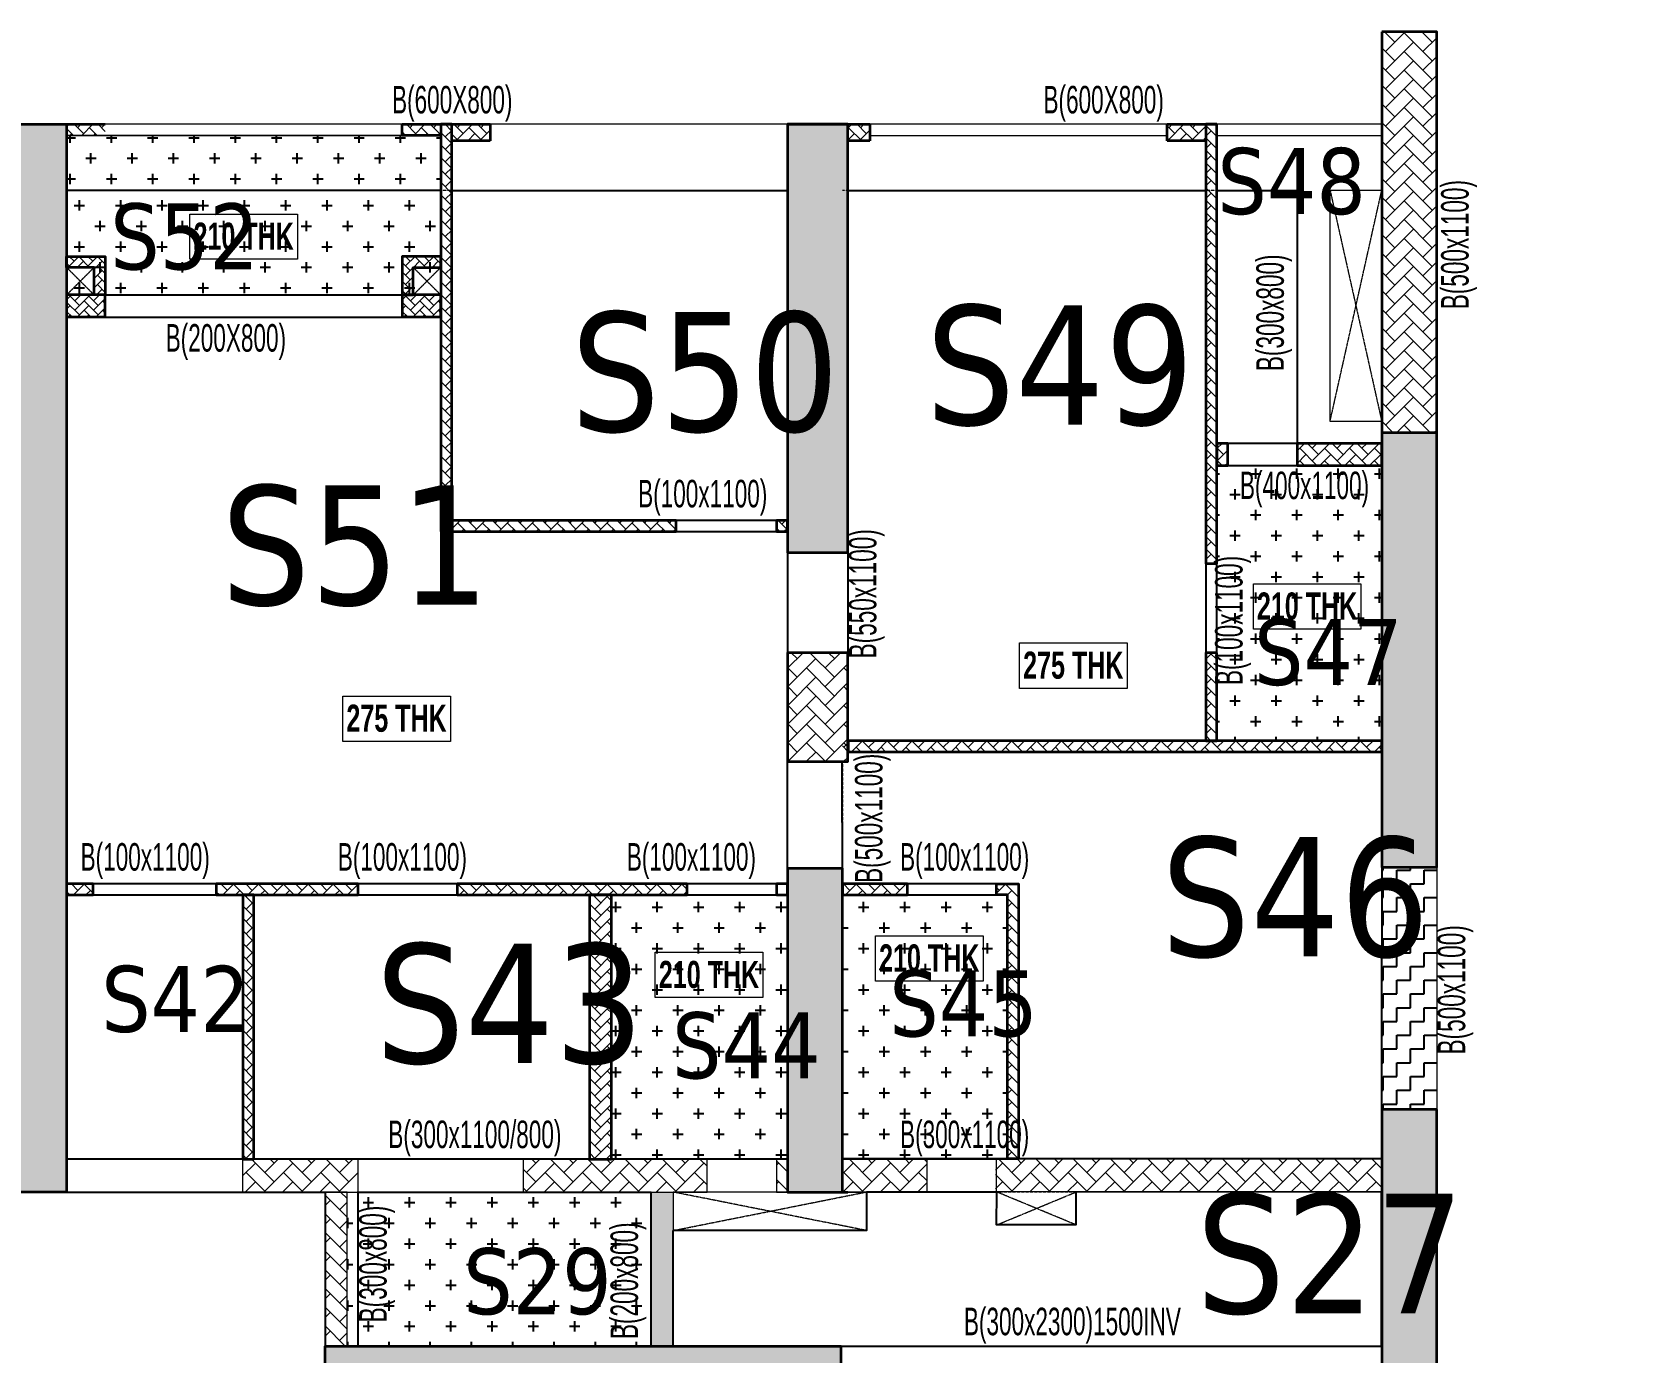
# Model space of a CAD drawing. Header units: millimetres. Extents: x 78 to 67056, y -44 to 25686.
# Drawn here: x 42524 to 57018, y 13692 to 25686 of the extents above; entities that cross this region are included whole.
import ezdxf

# ---------------------------------------------------------------- set-up
doc = ezdxf.new("R2010")
doc.units = ezdxf.units.MM
doc.linetypes.add('HIDDEN', pattern=[0.375, 0.25, -0.125])
for name, color, linetype, lineweight in [('A-FLOR-IDEN', 11, 'Continuous', 9), ('A-HIDD-ABVE', 8, 'HIDDEN', 20), ('S-BEAM', 7, 'Continuous', 18), ('S-BEAM-IDEN', 2, 'Continuous', 9), ('S-COL HATCH', 9, 'Continuous', 0), ('S-COLS', 5, 'Continuous', 35), ('S-WALL', 4, 'Continuous', 18)]:
    doc.layers.add(name, color=color, linetype=linetype, lineweight=lineweight)
doc.layers.add('changes', color=7, linetype='Continuous')
doc.layers.add('SUNK SLAB', color=8, linetype='Continuous')
doc.styles.add('Dim.s & Anno.(Misc.)', font='ARIALN.TTF')
doc.styles.add('Swis721 LtCn BT', font='swisscl.ttf', dxfattribs={"width": 0.9, "height": 233.355162})
doc.styles.add('Swis721 LtCn BT_B', font='', dxfattribs={"width": 0.9, "height": 246.918336})
doc.styles.get('Swis721 LtCn BT_B').set_extended_font_data('Swis721 LtCn BT', bold=True)
pattern_1 = [(45, (-31090211.604, 20641732.886), (0, 84.85281374), [180, -60]), (135, (-31090169.18, 20641775.31), (7e-15, 84.85281374), [180, -60])]
pattern_2 = [(45, (-31083161.56, 20641832.9), (0, 84.85281374), [180, -60]), (135, (-31083119.13, 20641875.324), (7e-15, 84.85281374), [180, -60])]
pattern_3 = [(315, (21103954.563, 31375723.854), (84.85281374, -2e-14), [180, -60]), (45, (21103996.99, 31375681.43), (84.85281374, -2e-14), [180, -60])]
pattern_4 = [(45, (-31102401.53, 20629047.31), (0, 84.85281374), [180, -60]), (135, (-31102359.1, 20629089.737), (7e-15, 84.85281374), [180, -60])]
pattern_5 = [(315, (21103954.563, 31375723.836), (84.85281374, -2e-14), [180, -60]), (45, (21103996.99, 31375681.41), (84.85281374, -2e-14), [180, -60])]
pattern_6 = [(315, (-31090211.604, 20694843.886), (84.85281374, -1e-14), [180, -60]), (45, (-31090169.18, 20694801.46), (84.85281374, -2e-14), [180, -60])]
pattern_7 = [(45, (-31795021.83, 20722934.52), (0, 113.13708499), [240, -80]), (135, (-31794965.26, 20722991.09), (9e-15, 113.13708499), [240, -80])]
pattern_8 = [(45, (-31802317.5, 20729084.55), (0, 169.7056275), [360, -120]), (135, (-31802232.65, 20729169.4), (1e-14, 169.7056275), [360, -120])]
pattern_9 = [(45, (-15037.47, -17858.63), (0, 107.76307), [228.6, -76.2]), (135, (-14983.584, -17804.75), (7e-15, 107.76307), [228.6, -76.2])]
pattern_10 = [(0, (-31352091.21, 21118984.18), (187.5, 187.5), [93.75, -281.25]), (90, (-31352044.34, 21118937.3), (-187.5, 187.5), [93.75, -281.25])]

# ---------------------------------------------------------------- blocks, each defined once
blk = doc.blocks.new('A$Ca6b6972b')
at = {"layer": 'S-COL HATCH'}
h = blk.add_hatch(dxfattribs=at)
h.set_pattern_fill('AR-HBONE', color=256, scale=15)
h.set_pattern_definition(pattern_2)
edge = h.paths.add_edge_path()
edge.add_line((17829, 22526), (18179, 22526))
edge.add_line((18179, 22526), (18179, 22176))
edge.add_line((18179, 22176), (18079, 22176))
edge.add_line((18079, 22176), (18079, 22426))
edge.add_line((18079, 22426), (17829, 22426))
edge.add_line((17829, 22426), (17829, 22526))
h = blk.add_hatch(dxfattribs=at)
h.set_pattern_fill('AR-HBONE', color=256, scale=15)
h.set_pattern_definition(pattern_2)
edge = h.paths.add_edge_path()
edge.add_line((21229, 22526), (20879, 22526))
edge.add_line((20879, 22526), (20879, 22176))
edge.add_line((20879, 22176), (20979, 22176))
edge.add_line((20979, 22176), (20979, 22426))
edge.add_line((20979, 22426), (21229, 22426))
edge.add_line((21229, 22426), (21229, 22526))
h = blk.add_hatch(dxfattribs=at)
h.set_pattern_fill('AR-HBONE', color=256, scale=15)
h.set_pattern_definition(pattern_1)
edge = h.paths.add_edge_path()
edge.add_line((10779, 22426), (11129, 22426))
edge.add_line((11129, 22426), (11129, 22076))
edge.add_line((11129, 22076), (11029, 22076))
edge.add_line((11029, 22076), (11029, 22326))
edge.add_line((11029, 22326), (10779, 22326))
edge.add_line((10779, 22326), (10779, 22426))
h = blk.add_hatch(dxfattribs=at)
h.set_pattern_fill('AR-HBONE', color=256, scale=15)
h.set_pattern_definition(pattern_1)
edge = h.paths.add_edge_path()
edge.add_line((14179, 22426), (13829, 22426))
edge.add_line((13829, 22426), (13829, 22076))
edge.add_line((13829, 22076), (13929, 22076))
edge.add_line((13929, 22076), (13929, 22326))
edge.add_line((13929, 22326), (14179, 22326))
edge.add_line((14179, 22326), (14179, 22426))
h = blk.add_hatch(dxfattribs=at)
h.set_pattern_fill('AR-HBONE', color=256, scale=15)
h.set_pattern_definition([(45, (-31346340.994, 20824102.645), (0, 84.85281374), [180, -60]), (135, (-31346298.57, 20824145.07), (7e-15, 84.85281374), [180, -60])])
h.paths.add_polyline_path([(10779, 22076), (10779, 21876), (11129, 21876), (11129, 22076)])
h = blk.add_hatch(dxfattribs=at)
h.set_pattern_fill('AR-HBONE', color=256, scale=15)
h.set_pattern_definition([(45, (-31343291.04, 20824102.645), (0, 84.85281374), [180, -60]), (135, (-31343248.616, 20824145.07), (7e-15, 84.85281374), [180, -60])])
h.paths.add_polyline_path([(13829, 22076), (13829, 21876), (14179, 21876), (14179, 22076)])
h = blk.add_hatch(dxfattribs=at)
h.set_pattern_fill('AR-HBONE', color=256, scale=15)
h.set_pattern_definition([(45, (-31339290.95, 20824202.644), (0, 84.85281374), [180, -60]), (135, (-31339248.523, 20824245.07), (7e-15, 84.85281374), [180, -60])])
h.paths.add_polyline_path([(17829, 22176), (17829, 21976), (18179, 21976), (18179, 22176)])
h = blk.add_hatch(dxfattribs=at)
h.set_pattern_fill('AR-HBONE', color=256, scale=15)
h.set_pattern_definition([(45, (-31336241, 20824202.644), (0, 84.85281374), [180, -60]), (135, (-31336198.57, 20824245.07), (7e-15, 84.85281374), [180, -60])])
h.paths.add_polyline_path([(20879, 22176), (20879, 21976), (21229, 21976), (21229, 22176)])
h = blk.add_hatch(dxfattribs=at)
h.set_pattern_fill('AR-HBONE', color=256, scale=15)
h.set_pattern_definition(pattern_4)
edge = h.paths.add_edge_path()
edge.add_line((1989, 8976), (1639, 8976))
edge.add_line((1639, 8976), (1639, 9326))
edge.add_line((1639, 9326), (1739, 9326))
edge.add_line((1739, 9326), (1739, 9076))
edge.add_line((1739, 9076), (1989, 9076))
edge.add_line((1989, 9076), (1989, 8976))
h = blk.add_hatch(dxfattribs=at)
h.set_pattern_fill('AR-HBONE', color=256, scale=15, angle=-90)
h.set_pattern_definition(pattern_3)
h.paths.add_polyline_path([(1989, 8976), (2189, 8976), (2189, 9326), (1989, 9326)])
h = blk.add_hatch(dxfattribs=at)
h.set_pattern_fill('AR-HBONE', color=256, scale=15, angle=-90)
h.set_pattern_definition(pattern_5)
h.paths.add_polyline_path([(1989, 8976), (2189, 8976), (2189, 9326), (1989, 9326)])
h = blk.add_hatch(dxfattribs=at)
h.set_pattern_fill('AR-HBONE', color=256, scale=15)
h.set_pattern_definition(pattern_4)
edge = h.paths.add_edge_path()
edge.add_line((1989, 6376), (1639, 6376))
edge.add_line((1639, 6376), (1639, 6026))
edge.add_line((1639, 6026), (1739, 6026))
edge.add_line((1739, 6026), (1739, 6276))
edge.add_line((1739, 6276), (1989, 6276))
edge.add_line((1989, 6276), (1989, 6376))
h = blk.add_hatch(dxfattribs=at)
h.set_pattern_fill('AR-HBONE', color=256, scale=15, angle=-90)
h.set_pattern_definition(pattern_3)
h.paths.add_polyline_path([(1989, 6376), (2189, 6376), (2189, 6026), (1989, 6026)])
h = blk.add_hatch(dxfattribs=at)
h.set_pattern_fill('AR-HBONE', color=256, scale=15, angle=-90)
h.set_pattern_definition(pattern_5)
h.paths.add_polyline_path([(1989, 6026), (2189, 6026), (2189, 6376), (1989, 6376)])
h = blk.add_hatch(dxfattribs=at)
h.set_pattern_fill('AR-HBONE', color=256, scale=15, angle=-90)
h.set_pattern_definition([(315, (21106240.17, 31372203.845), (84.85281374, -2e-14), [180, -60]), (45, (21106282.595, 31372161.42), (84.85281374, -2e-14), [180, -60])])
h.paths.add_polyline_path([(4275, 5726), (4275, 5626), (4375, 5626), (4375, 5726)])
h = blk.add_hatch(dxfattribs=at)
h.set_pattern_fill('AR-HBONE', color=256, scale=15, angle=-90)
h.set_pattern_definition([(315, (21107940.21, 31376673.825), (84.85281374, -2e-14), [180, -60]), (45, (21107982.637, 31376631.4), (84.85281374, -2e-14), [180, -60])])
h.paths.add_polyline_path([(6175, 5726), (5875, 5726), (5875, 5626), (6175, 5626)])
h = blk.add_hatch(dxfattribs=at)
h.set_pattern_fill('AR-HBONE', color=256, scale=15, angle=-90)
h.set_pattern_definition([(315, (21106240.17, 31371193.857), (84.85281374, -2e-14), [180, -60]), (45, (21106282.595, 31371151.43), (84.85281374, -2e-14), [180, -60])])
h.paths.add_polyline_path([(4275, 4716), (4275, 2000), (4375, 2000), (4375, 4716)])
h = blk.add_hatch(dxfattribs=at)
h.set_pattern_fill('AR-HBONE', color=256, scale=15)
h.set_pattern_definition([(45, (-31362017.66, 21106363.37), (0, 84.85281374), [180, -60]), (135, (-31361975.23, 21106405.8), (7e-15, 84.85281374), [180, -60])])
h.paths.add_polyline_path([(4375, 4398), (4475, 4398), (4475, 4598), (4375, 4598)])
h = blk.add_hatch(dxfattribs=at)
h.set_pattern_fill('AR-HBONE', color=256, scale=15)
h.set_pattern_definition([(45, (-31361107.653, 21106363.37), (0, 84.85281374), [180, -60]), (135, (-31361065.227, 21106405.8), (7e-15, 84.85281374), [180, -60])])
h.paths.add_polyline_path([(5875, 4398), (5875, 4598), (5285, 4598), (5285, 4398)])
h = blk.add_hatch(dxfattribs=at)
h.set_pattern_fill('AR-HBONE', color=256, scale=15, angle=-90)
h.set_pattern_definition(pattern_6)
h.paths.add_polyline_path([(0, 2726), (200, 2726), (300, 2726), (300, 2626), (1675, 2626), (1675, 2466), (0, 2466)])
h = blk.add_hatch(dxfattribs=at)
h.set_pattern_fill('AR-HBONE', color=256, scale=15)
h.set_pattern_definition([(45, (-31100345.92, 20625022.12), (0, 84.85281374), [180, -60]), (135, (-31100303.495, 20625064.55), (7e-15, 84.85281374), [180, -60])])
h.paths.add_polyline_path([(4275, 2625), (3635, 2625), (3635, 2000), (3795, 2000), (3795, 2466), (4275, 2466)])
h = blk.add_hatch(dxfattribs=at)
h.set_pattern_fill('AR-HBONE', color=256, scale=15)
h.set_pattern_definition([(45, (-31362507.66, 21103765.56), (0, 84.85281374), [180, -60]), (135, (-31362465.23, 21103807.99), (7e-15, 84.85281374), [180, -60])])
h.paths.add_polyline_path([(4575, 1700), (4575, 2000), (3635, 2000), (3635, 1700)])
h = blk.add_hatch(dxfattribs=at)
h.set_pattern_fill('AR-HBONE', color=256, scale=15)
h.set_pattern_definition([(45, (-31361107.653, 21103765.56), (0, 84.85281374), [180, -60]), (135, (-31361065.227, 21103807.99), (7e-15, 84.85281374), [180, -60])])
h.paths.add_polyline_path([(5875, 1700), (5875, 2000), (5205, 2000), (5205, 1700)])
h = blk.add_hatch(dxfattribs=at)
h.set_pattern_fill('AR-HBONE', color=256, scale=15, angle=-90)
h.set_pattern_definition(pattern_6)
edge = h.paths.add_edge_path()
edge.add_line((1875, 1700), (1875, 200))
edge.add_line((1875, 200), (3545, 200))
edge.add_line((3545, 200), (3545, 0))
edge.add_line((3545, 0), (1675, 0))
edge.add_line((1675, 0), (1675, 1700))
edge.add_line((1675, 1700), (1875, 1700))
h = blk.add_hatch(dxfattribs=at)
h.set_pattern_fill('AR-HBONE', color=256, scale=15, angle=-90)
h.set_pattern_definition(pattern_6)
h.paths.add_polyline_path([(4275, 200), (4175, 200), (4175, 0), (4475, 0), (4475, 1700), (4275, 1700)])
h = blk.add_hatch(dxfattribs=at)
h.set_pattern_fill('AR-HBONE', color=256, scale=15, angle=-90)
h.set_pattern_definition([(315, (21107940.21, 31371048.637), (84.85281374, -2e-14), [180, -60]), (45, (21107982.637, 31371006.21), (84.85281374, -2e-14), [180, -60])])
h.paths.add_polyline_path([(5875, 0), (6175, 0), (6175, 1700), (5875, 1700)])
at = {"layer": 'S-COLS'}
for points in [[(17829, 22526), (18179, 22526), (18179, 22176), (18079, 22176), (18079, 22426), (17829, 22426), (17829, 22526)], [(21229, 22526), (20879, 22526), (20879, 22176), (20979, 22176), (20979, 22426), (21229, 22426), (21229, 22526)], [(10779, 22426), (11129, 22426), (11129, 22076), (11029, 22076), (11029, 22326), (10779, 22326), (10779, 22426)], [(14179, 22426), (13829, 22426), (13829, 22076), (13929, 22076), (13929, 22326), (14179, 22326), (14179, 22426)], [(1875, 1700), (1875, 200), (3545, 200), (3545, 0), (1675, 0), (1675, 1700), (1875, 1700)]]:
    blk.add_lwpolyline(points, dxfattribs=at)
at = {"layer": 'S-COLS', "elevation": 0}
for points in [[(10779, 22076), (11129, 22076), (11129, 21876), (10779, 21876)], [(13829, 22076), (14179, 22076), (14179, 21876), (13829, 21876)], [(2189, 9326), (2189, 8976), (1989, 8976), (1989, 9326)], [(2189, 6026), (2189, 6376), (1989, 6376), (1989, 6026)], [(4375, 5726), (4375, 5626), (4275, 5626), (4275, 5726)], [(6175, 5626), (6175, 5726), (5875, 5726), (5875, 5626)], [(4375, 4716), (4375, 2000), (4275, 2000), (4275, 4716)], [(4375, 4598), (4475, 4598), (4475, 4398), (4375, 4398)], [(5285, 4598), (5875, 4598), (5875, 4398), (5285, 4398)], [(0, 2726), (200, 2726), (300, 2726), (300, 2626), (1675, 2626), (1675, 2466), (0, 2466)], [(3635, 2000), (4575, 2000), (4575, 1700), (3635, 1700)], [(5205, 2000), (5875, 2000), (5875, 1700), (5205, 1700)], [(4275, 200), (4175, 200), (4175, 0), (4475, 0), (4475, 1700), (4275, 1700)], [(6175, 0), (6175, 1700), (5875, 1700), (5875, 0)]]:
    blk.add_lwpolyline(points, close=True, dxfattribs=at)
at = {"layer": 'S-COLS'}
for points in [[(17829, 22176), (18179, 22176), (18179, 21976), (17829, 21976)], [(20879, 22176), (21229, 22176), (21229, 21976), (20879, 21976)]]:
    blk.add_lwpolyline(points, close=True, dxfattribs=at)
at = {"layer": 'S-COLS', "elevation": 0}
for points in [[(1989, 8976), (1639, 8976), (1639, 9326), (1739, 9326), (1739, 9076), (1989, 9076), (1989, 8976)], [(1989, 6376), (1639, 6376), (1639, 6026), (1739, 6026), (1739, 6276), (1989, 6276), (1989, 6376)], [(4275, 2625), (3635, 2625), (3635, 2000), (3795, 2000), (3795, 2466), (4275, 2466), (4275, 2625)]]:
    blk.add_lwpolyline(points, dxfattribs=at)
blk = doc.blocks.new('A$C9134d95b')
at = {"layer": 'S-COL HATCH'}
h = blk.add_hatch(dxfattribs=at)
h.set_pattern_fill('AR-HBONE', color=256, scale=20)
h.set_pattern_definition(pattern_7)
h.paths.add_polyline_path([(43550, 10050), (43650, 10050), (43650, 6350), (43550, 6350)])
h = blk.add_hatch(dxfattribs=at)
h.set_pattern_fill('AR-HBONE', color=256, scale=20)
h.set_pattern_definition(pattern_7)
h.paths.add_polyline_path([(50500, 10050), (50600, 10050), (50600, 6060), (50500, 6060)])
h = blk.add_hatch(dxfattribs=at)
h.set_pattern_fill('AR-HBONE', color=256, scale=20)
h.set_pattern_definition(pattern_7)
h.paths.add_polyline_path([(50700, 7150), (50700, 6950), (50600, 6950), (50600, 7150)])
h = blk.add_hatch(dxfattribs=at)
h.set_pattern_fill('AR-HBONE', color=256, scale=20)
h.set_pattern_definition([(45, (-31796421.86, 20722934.54), (0, 113.13708499), [240, -80]), (135, (-31796365.29, 20722991.11), (9e-15, 113.13708499), [240, -80])])
h.paths.add_polyline_path([(52100, 6950), (52100, 7150), (51330, 7150), (51330, 6950)])
h = blk.add_hatch(dxfattribs=at)
h.set_pattern_fill('AR-HBONE', color=256, scale=20)
h.set_pattern_definition(pattern_7)
h.paths.add_polyline_path([(43650, 6450), (45690, 6450), (45690, 6350), (43650, 6350)])
h = blk.add_hatch(dxfattribs=at)
h.set_pattern_fill('AR-HBONE', color=256, scale=15)
h.set_pattern_definition([(45, (-31354688.235, 21105015.145), (0, 84.85281374), [180, -60]), (135, (-31354645.81, 21105057.57), (7e-15, 84.85281374), [180, -60])])
h.paths.add_polyline_path([(46600, 6450), (46700, 6450), (46700, 6350), (46600, 6350)])
h = blk.add_hatch(dxfattribs=at)
h.set_pattern_fill('AR-HBONE', color=256, scale=20)
h.set_pattern_definition(pattern_7)
h.paths.add_polyline_path([(50500, 5250), (50600, 5250), (50600, 4450), (50500, 4450)])
h = blk.add_hatch(dxfattribs=at)
h.set_pattern_fill('AR-HBONE', color=256, scale=20)
h.set_pattern_definition(pattern_7)
h.paths.add_polyline_path([(47200, 4450), (52100, 4450), (52100, 4350), (47200, 4350)])
h = blk.add_hatch(dxfattribs=at)
h.set_pattern_fill('AR-HBONE', color=256, scale=20)
h.set_pattern_definition(pattern_7)
h.paths.add_polyline_path([(40150, 3150), (40390, 3150), (40390, 3050), (40150, 3050)])
h = blk.add_hatch(dxfattribs=at)
h.set_pattern_fill('AR-HBONE', color=256, scale=20)
h.set_pattern_definition(pattern_7)
h.paths.add_polyline_path([(41510, 3150), (42800, 3150), (42800, 3050), (41510, 3050)])
h = blk.add_hatch(dxfattribs=at)
h.set_pattern_fill('AR-HBONE', color=256, scale=20)
h.set_pattern_definition(pattern_7)
h.paths.add_polyline_path([(41750, 3050), (41850, 3050), (41850, 650), (41750, 650)])
h = blk.add_hatch(dxfattribs=at)
h.set_pattern_fill('AR-HBONE', color=256, scale=20)
h.set_pattern_definition(pattern_7)
h.paths.add_polyline_path([(43700, 3050), (43700, 3150), (45790, 3150), (45790, 3050)])
h = blk.add_hatch(dxfattribs=at)
h.set_pattern_fill('AR-HBONE', color=256, scale=20)
h.set_pattern_definition(pattern_7)
h.paths.add_polyline_path([(45100, 3050), (44900, 3050), (44900, 650), (45100, 650)])
h = blk.add_hatch(dxfattribs=at)
h.set_pattern_fill('AR-HBONE', color=256, scale=20)
h.set_pattern_definition(pattern_7)
h.paths.add_polyline_path([(47200, 3150), (47790, 3150), (47790, 3050), (47200, 3050)])
h = blk.add_hatch(dxfattribs=at)
h.set_pattern_fill('AR-HBONE', color=256, scale=20)
h.set_pattern_definition(pattern_7)
h.paths.add_polyline_path([(48700, 3050), (48600, 3050), (48600, 3150), (48800, 3150), (48800, 651), (48700, 651)])
at = {"layer": 'S-COLS', "elevation": 0}
for points in [[(43550, 6350), (43650, 6350), (43650, 10050), (43550, 10050)], [(50600, 10050), (50500, 10050), (50500, 6060), (50600, 6060)], [(52100, 7150), (51330, 7150), (51330, 6950), (52100, 6950)], [(45690, 6450), (43650, 6450), (43650, 6350), (45690, 6350)], [(46700, 6450), (46600, 6450), (46600, 6350), (46700, 6350)], [(50600, 5250), (50500, 5250), (50500, 4450), (50600, 4450)], [(52100, 4450), (47250, 4450), (47250, 4350), (52100, 4350)], [(40390, 3150), (40150, 3150), (40150, 3050), (40390, 3050)], [(42800, 3150), (41510, 3150), (41510, 3050), (42800, 3050)], [(41850, 3050), (41750, 3050), (41750, 650), (41850, 650)], [(45790, 3150), (43700, 3150), (43700, 3050), (45790, 3050)], [(45100, 3050), (44900, 3050), (44900, 650), (45100, 650)], [(47790, 3150), (47200, 3150), (47200, 3050), (47790, 3050)]]:
    blk.add_lwpolyline(points, close=True, dxfattribs=at)
at = {"layer": 'S-COLS'}
blk.add_lwpolyline([(50700, 7150), (50600, 7150), (50600, 6950), (50700, 6950)], close=True, dxfattribs=at)
at = {"layer": 'S-COLS', "elevation": 0}
blk.add_lwpolyline([(48600, 3150), (48800, 3150), (48800, 651), (48700, 651), (48700, 3050), (48600, 3050), (48600, 3150)], dxfattribs=at)
at = {"layer": 'changes', "xscale": -1}
blk.add_blockref('A$Ca6b6972b', (54329, -13576, 0), dxfattribs=at)
blk = doc.blocks.new('A$Cbe320e20')
at = {"layer": 'S-COL HATCH'}
h = blk.add_hatch(dxfattribs=at)
h.set_pattern_fill('AR-HBONE', color=256, scale=30)
h.set_pattern_definition(pattern_8)
h.paths.add_polyline_path([(45304, 17040), (44804, 17040), (44804, 13401), (45304, 13401)])
at = {"layer": 'S-COL HATCH', "transparency": 33554687}
h = blk.add_hatch(color=256, dxfattribs=at)
h.dxf.hatch_style = 1
h.paths.add_polyline_path([(32854, 16200), (32354, 16200), (32354, 6500), (32854, 6500)])
h = blk.add_hatch(color=256, dxfattribs=at)
h.dxf.hatch_style = 1
h.paths.add_polyline_path([(39404, 12310), (39954, 12310), (39954, 16200), (39404, 16200)])
h = blk.add_hatch(color=256, dxfattribs=at)
h.dxf.hatch_style = 1
h.paths.add_polyline_path([(44804, 13401), (45304, 13401), (45304, 9451), (44804, 9451)])
at = {"layer": 'S-COL HATCH'}
h = blk.add_hatch(dxfattribs=at)
h.set_pattern_fill('AR-HBONE', color=256, scale=30)
h.set_pattern_definition(pattern_8)
h.paths.add_polyline_path([(39404, 10410), (39954, 10410), (39954, 11400), (39404, 11400)])
at = {"layer": 'S-COL HATCH', "transparency": 33554687}
h = blk.add_hatch(color=256, dxfattribs=at)
h.dxf.hatch_style = 1
h.paths.add_polyline_path([(39404, 9200), (39404, 9200), (39404, 9300), (39404, 9440), (39904, 9440), (39904, 6500), (39404, 6500)])
h = blk.add_hatch(color=256, dxfattribs=at)
h.dxf.hatch_style = 1
h.paths.add_polyline_path([(45304, 7251), (44804, 7251), (44804, 4800), (45304, 4800)])
at = {"layer": 'S-COL HATCH'}
h = blk.add_hatch(dxfattribs=at)
h.set_pattern_fill('AR-HBONE', color=256, scale=30)
h.set_pattern_definition(pattern_8)
h.paths.add_polyline_path([(34454, 6800), (34454, 6500), (35504, 6500), (35504, 6800)])
h = blk.add_hatch(dxfattribs=at)
h.set_pattern_fill('AR-HBONE', color=256, scale=30)
h.set_pattern_definition(pattern_8)
h.paths.add_polyline_path([(37004, 6800), (38674, 6800), (38674, 6500), (37004, 6500)])
h = blk.add_hatch(dxfattribs=at)
h.set_pattern_fill('AR-HBONE', color=256, scale=30)
h.set_pattern_definition(pattern_8)
h.paths.add_polyline_path([(39304, 6800), (39404, 6800), (39404, 6500), (39304, 6500)])
h = blk.add_hatch(dxfattribs=at)
h.set_pattern_fill('AR-HBONE', color=256, scale=30)
h.set_pattern_definition(pattern_8)
h.paths.add_polyline_path([(39904, 6799), (40675, 6799), (40675, 6499), (40124, 6499), (40124, 6500), (39904, 6500)])
h = blk.add_hatch(dxfattribs=at)
h.set_pattern_fill('AR-HBONE', color=256, scale=30)
h.set_pattern_definition(pattern_8)
h.paths.add_polyline_path([(41295, 6799), (44803, 6799), (44803, 6501), (41295, 6501)])
h = blk.add_hatch(dxfattribs=at)
h.set_pattern_fill('AR-HBONE', color=256, scale=30)
h.set_pattern_definition(pattern_8)
h.paths.add_polyline_path([(35204, 6500), (35404, 6500), (35404, 5100), (35204, 5100)])
at = {"layer": 'S-COL HATCH', "transparency": 33554687}
h = blk.add_hatch(color=256, dxfattribs=at)
h.dxf.hatch_style = 1
h.paths.add_polyline_path([(35204, 5100), (35404, 5100), (39594, 5100), (39594, 4800), (35204, 4800)])
h.paths.add_polyline_path([(39594, 5100), (39894, 5100), (39894, 4800), (39594, 4800)])
at = {"layer": 'S-WALL'}
h = blk.add_hatch(dxfattribs=at)
h.set_pattern_fill('FP_1', color=1, style=0, pattern_type=2)
h.set_pattern_definition(pattern_9)
h.paths.add_polyline_path([(32854, 16100), (32854, 16200), (33204, 16200), (33204, 16100)])
h = blk.add_hatch(dxfattribs=at)
h.set_pattern_fill('FP_1', color=1, style=0, pattern_type=2)
h.set_pattern_definition(pattern_9)
h.paths.add_polyline_path([(32854, 16100), (32854, 16200), (33204, 16200), (33204, 16100)])
h = blk.add_hatch(dxfattribs=at)
h.set_pattern_fill('FP_1', color=1, style=0, pattern_type=2)
h.set_pattern_definition(pattern_9)
h.paths.add_polyline_path([(35904, 16100), (35904, 16200), (36254, 16200), (36254, 16100)])
h = blk.add_hatch(dxfattribs=at)
h.set_pattern_fill('FP_1', color=1, style=0, pattern_type=2)
h.set_pattern_definition(pattern_9)
h.paths.add_polyline_path([(35904, 16100), (35904, 16200), (36254, 16200), (36254, 16100)])
h = blk.add_hatch(dxfattribs=at)
h.set_pattern_fill('FP_1', color=1, style=0, pattern_type=2)
h.set_pattern_definition(pattern_9)
h.paths.add_polyline_path([(36354, 16050), (36354, 16200), (36704, 16200), (36704, 16050)])
h = blk.add_hatch(dxfattribs=at)
h.set_pattern_fill('FP_1', color=1, style=0, pattern_type=2)
h.set_pattern_definition(pattern_9)
h.paths.add_polyline_path([(36354, 16050), (36354, 16200), (36704, 16200), (36704, 16050)])
h = blk.add_hatch(dxfattribs=at)
h.set_pattern_fill('FP_1', color=1, style=0, pattern_type=2)
h.set_pattern_definition(pattern_9)
h.paths.add_polyline_path([(39954, 16050), (39954, 16200), (40154, 16200), (40154, 16050)])
h = blk.add_hatch(dxfattribs=at)
h.set_pattern_fill('FP_1', color=1, style=0, pattern_type=2)
h.set_pattern_definition(pattern_9)
h.paths.add_polyline_path([(39954, 16050), (39954, 16200), (40154, 16200), (40154, 16050)])
h = blk.add_hatch(dxfattribs=at)
h.set_pattern_fill('FP_1', color=1, style=0, pattern_type=2)
h.set_pattern_definition(pattern_9)
h.paths.add_polyline_path([(43204, 16050), (42854, 16050), (42854, 16200), (43204, 16200)])
h = blk.add_hatch(dxfattribs=at)
h.set_pattern_fill('FP_1', color=1, style=0, pattern_type=2)
h.set_pattern_definition(pattern_9)
h.paths.add_polyline_path([(43204, 16050), (42854, 16050), (42854, 16200), (43204, 16200)])
at = {"layer": 'S-BEAM', "color": 5, "elevation": 0}
for points in [[(35504, 6800), (34454, 6800), (34454, 6500), (35504, 6500)], [(40675, 6800), (39904, 6800), (39904, 6499), (40675, 6499)], [(35404, 6500), (35204, 6500), (35204, 5100), (35404, 5100)]]:
    blk.add_lwpolyline(points, close=True, dxfattribs=at)
at = {"layer": 'S-BEAM', "color": 5}
for points in [[(38674, 6800), (37004, 6800), (37004, 6500), (38674, 6500)], [(39404, 6800), (39304, 6800), (39304, 6500), (39404, 6500)], [(41305, 6801), (44803, 6801), (44803, 6501), (41305, 6501)]]:
    blk.add_lwpolyline(points, close=True, dxfattribs=at)
at = {"layer": 'S-COLS'}
for p, q in [((44804, 17040), (44804, 17040)), ((44804, 13401), (45304, 13401)), ((39894, 4800), (39894, 5100))]:
    blk.add_line(p, q, dxfattribs=at)
for points in [[(44804, 17040), (44804, 9451), (45304, 9451), (45304, 17040)], [(39954, 16200), (39404, 16200), (39404, 12310), (39954, 12310)], [(39954, 11400), (39404, 11400), (39404, 10410), (39954, 10410)], [(45304, 7251), (44804, 7251), (44804, 4800), (45304, 4800)]]:
    blk.add_lwpolyline(points, close=True, dxfattribs=at)
at = {"layer": 'S-COLS', "elevation": 0}
blk.add_lwpolyline([(32854, 6500), (32354, 6500), (32354, 16200), (32854, 16200)], close=True, dxfattribs=at)
at = {"layer": 'S-COLS'}
blk.add_lwpolyline([(39904, 6500), (39904, 9440), (39404, 9440), (39404, 6500), (39954, 6500)], dxfattribs=at)
at = {"layer": 'S-COLS', "elevation": 0}
blk.add_lwpolyline([(39894, 4800), (35204, 4800), (35204, 5100), (39894, 5100)], dxfattribs=at)
at = {"layer": 'S-WALL', "lineweight": 35}
for p, q in [((32354, 16200), (33204, 16200)), ((35904, 16200), (36704, 16200)), ((39404, 16200), (40154, 16200))]:
    blk.add_line(p, q, dxfattribs=at)
at = {"layer": 'S-WALL', "color": 7}
for p, q in [((32854, 16100), (35904, 16100)), ((35904, 16200), (33204, 16200)), ((42854, 16200), (40154, 16200)), ((40154, 16100), (42854, 16100)), ((44804, 16200), (43304, 16200)), ((43304, 16100), (44804, 16100))]:
    blk.add_line(p, q, dxfattribs=at)
at = {"layer": 'S-WALL', "color": 5, "lineweight": 35}
for p, q in [((35904, 16100), (35904, 16200)), ((36254, 16100), (35904, 16100)), ((36704, 16200), (36704, 16050)), ((40154, 16200), (40154, 16050)), ((42854, 16050), (42854, 16200)), ((42854, 16200), (43304, 16200)), ((36704, 16050), (36354, 16050)), ((40154, 16050), (39954, 16050)), ((43204, 16050), (42854, 16050))]:
    blk.add_line(p, q, dxfattribs=at)
blk = doc.blocks.new('A$C3b502a7a')
at = {"layer": 'SUNK SLAB'}
h = blk.add_hatch(dxfattribs=at)
h.set_pattern_fill('CROSS', color=8, scale=750, style=0)
h.set_pattern_definition([(0, (-31792424.77, 20684974.55), (187.5, 187.5), [93.75, -281.25]), (90, (-31792377.9, 20684927.68), (-187.5, 187.5), [93.75, -281.25])])
h.paths.add_polyline_path([(46147, 23919), (42747, 23919), (42747, 23419), (46147, 23419)])
h = blk.add_hatch(dxfattribs=at)
h.set_pattern_fill('CROSS', color=8, scale=750, style=0)
h.set_pattern_definition(pattern_10)
h.paths.add_polyline_path([(42747, 23419), (42747, 22469), (46147, 22469), (46147, 23419)])
h = blk.add_hatch(dxfattribs=at)
h.set_pattern_fill('CROSS', color=8, scale=750, style=0)
h.set_pattern_definition(pattern_10)
h.paths.add_polyline_path([(54697, 20919), (53197, 20919), (53197, 18419), (54697, 18419)])
h = blk.add_hatch(dxfattribs=at)
h.set_pattern_fill('ZIGZAG', color=8, scale=1000, style=0)
h.set_pattern_definition([(0, (-31739824.83, 20732320.39), (125, 125), [125, -125]), (90, (-31739699.83, 20732320.39), (-125, 125), [125, -125])])
h.paths.add_polyline_path([(55197, 17269), (54697, 17269), (54697, 15069), (55197, 15069)])
h = blk.add_hatch(dxfattribs=at)
h.set_pattern_fill('CROSS', color=8, scale=750, style=0)
h.set_pattern_definition(pattern_10)
h.paths.add_polyline_path([(47697, 14619), (49297, 14619), (49297, 17019), (47697, 17019)])
h = blk.add_hatch(dxfattribs=at)
h.set_pattern_fill('CROSS', color=8, scale=750, style=0)
h.set_pattern_definition(pattern_10)
h.paths.add_polyline_path([(49797, 14619), (51297, 14619), (51297, 17019), (49797, 17019)])
h = blk.add_hatch(dxfattribs=at)
h.set_pattern_fill('ZIGZAG', color=8, scale=1000, style=0)
h.set_pattern_definition([(0, (-31792424.81, 20732320.44), (125, 125), [125, -125]), (90, (-31792299.81, 20732320.44), (-125, 125), [125, -125])])
h.paths.add_polyline_path([(48257, 14319), (48057, 14319), (48057, 12919), (48257, 12919)])
h.paths.add_polyline_path([(49487, 10619), (47801, 10619), (47801, 10219), (49487, 10219)])
h.paths.add_polyline_path([(9237, 14319), (9197, 14319), (9197, 13969), (9037, 13969), (9037, 12919), (9237, 12919)])
h.paths.add_polyline_path([(9493, 10619), (7807, 10619), (7807, 10619), (7807, 10219), (9493, 10219)])
h = blk.add_hatch(dxfattribs=at)
h.set_pattern_fill('CROSS', color=8, scale=750, style=0)
h.set_pattern_definition([(0, (-31352091.21, 21118550.87), (187.5, 187.5), [93.75, -281.25]), (90, (-31352044.34, 21118504), (-187.5, 187.5), [93.75, -281.25])])
h.paths.add_polyline_path([(48057, 14319), (48057, 12919), (45297, 12919), (45297, 14319)])
h.paths.add_polyline_path([(47630, 12921), (47630, 14194), (48158, 14194), (48158, 12921)], flags=9)
at = {"layer": 'A-FLOR-IDEN', "color": 8, "elevation": 0, "flags": 128}
for points in [[(44845, 23204), (44845, 22793), (43867, 22793), (43867, 23204)], [(54507, 19844), (54507, 19432), (53530, 19432), (53530, 19844)], [(52383, 19307), (52383, 18895), (51406, 18895), (51406, 19307)], [(46234, 18825), (46234, 18413), (45257, 18413), (45257, 18825)], [(51074, 16647), (51074, 16236), (50096, 16236), (50096, 16647)], [(49073, 16497), (49073, 16086), (48095, 16086), (48095, 16497)]]:
    blk.add_lwpolyline(points, close=True, dxfattribs=at)
at = {"layer": 'A-HIDD-ABVE', "linetype": 'HIDDEN'}
for p, q in [((54227, 23419), (54697, 21319)), ((54227, 21319), (54697, 23419)), ((42997, 22719), (42747, 22469)), ((42747, 22719), (42997, 22469)), ((46147, 22719), (45897, 22469)), ((45897, 22719), (46147, 22469)), ((48257, 13969), (50017, 14320)), ((50017, 13969), (48257, 14319)), ((51920, 14020), (51197, 14320)), ((51197, 14020), (51920, 14320))]:
    blk.add_line(p, q, dxfattribs=at)
at = {"layer": 'S-BEAM'}
for p, q in [((49297, 24019), (42747, 24019, 0)), ((54697, 24019), (49297, 24019)), ((54697, 23419), (54227, 23419)), ((54227, 21319), (54227, 23419)), ((54697, 21319), (54227, 21319)), ((55197, 17270), (55197, 15070)), ((45097, 14319), (42747, 14319, 0)), ((48057, 14319), (45397, 14319)), ((48057, 14319), (48057, 12919)), ((49297, 14319), (48257, 14319)), ((48257, 14319), (48257, 12919)), ((54698, 12919, 0), (49787, 12919, 0))]:
    blk.add_line(p, q, dxfattribs=at)
at = {"layer": 'S-BEAM', "linetype": 'HIDDEN'}
for p, q in [((49297, 23419), (42747, 23419, 0)), ((53927, 23419), (49797, 23419)), ((53927, 20919), (53927, 23419)), ((43097, 22269), (45797, 22269)), ((53927, 21219), (53927, 21219)), ((49297, 20129), (49297, 19219)), ((49847, 20129), (49847, 19219)), ((49297, 18229), (49297, 17319)), ((49797, 18229), (49797, 17319)), ((54697, 17270), (54697, 15070)), ((49297, 14619), (42747, 14619, 0)), ((54697, 14618), (49797, 14618)), ((45097, 14319, 0), (45097, 12919, 0)), ((45397, 14319, 0), (45397, 12919, 0)), ((54697, 14320), (49797, 14318))]:
    blk.add_line(p, q, dxfattribs=at)
at = {"layer": 'S-BEAM', "elevation": 0}
for points in [[(46147, 23919), (42747, 23919), (42747, 22469), (46147, 22469)], [(54697, 20919), (53197, 20919), (53197, 18419), (54697, 18419)], [(49297, 17019), (47697, 17019), (47697, 14619), (49297, 14619)], [(51297, 17019), (49797, 17019), (49797, 14619), (51297, 14619)], [(50017, 14319), (48257, 14319), (48257, 13969), (50017, 13969)], [(51920, 14320), (51197, 14320), (51197, 14020), (51920, 14020)]]:
    blk.add_lwpolyline(points, close=True, dxfattribs=at)
at = {"layer": 'S-BEAM', "linetype": 'HIDDEN', "elevation": 0}
for points in [[(49197, 20419), (48287, 20419), (48287, 20319), (49197, 20319)], [(53197, 20029), (53097, 20029), (53097, 19219), (53197, 19219)], [(44107, 17119), (42987, 17119), (42987, 17019), (44107, 17019)], [(46297, 17119), (45397, 17119), (45397, 17019), (46297, 17019)], [(49197, 17119), (48387, 17119), (48387, 17019), (49197, 17019)], [(51197, 17119), (50387, 17119), (50387, 17019), (51197, 17019)]]:
    blk.add_lwpolyline(points, close=True, dxfattribs=at)
at = {"layer": 'S-COLS', "elevation": 0}
blk.add_lwpolyline([(49297, 17119), (49197, 17119), (49197, 17019), (49297, 17019)], close=True, dxfattribs=at)
at = {"layer": 'A-FLOR-IDEN', "color": 1, "char_height": 246.9, "width": 1155, "attachment_point": 2, "line_spacing_factor": 0.964267, "style": 'Swis721 LtCn BT_B'}
for s, insert in [('210 THK', (44356, 23126, 0)), ('210 THK', (54018, 19766, 0)), ('275 THK', (51894, 19229)), ('275 THK', (45745, 18747)), ('210 THK', (50585, 16569, 0)), ('210 THK', (48584, 16419, 0))]:
    blk.add_mtext(s, dxfattribs=dict(at, insert=insert))
at = {"layer": 'S-BEAM-IDEN', "style": 'Swis721 LtCn BT', "width": 0.8}
for s, p in [('B(600X800)', (45704, 24118, 0)), ('B(600X800)', (51623, 24118, 0)), ('B(200X800)', (43647, 21954)), ('B(400x1100)', (53408, 20614)), ('B(100x1100)', (47940, 20539)), ('B(100x1100)', (42874, 17239)), ('B(100x1100)', (45211, 17239)), ('B(100x1100)', (47837, 17239)), ('B(100x1100)', (50320, 17239)), ('B(300x1100/800)', (45670, 14718)), ('B(300x1100)', (50320, 14718))]:
    blk.add_text(s, height=250, dxfattribs=at).set_placement(p)
for s, rotation, p in [('B(500x1100)', 90, (55486, 22339, 0)), ('B(300x800)', 90, (53807, 21777)), ('B(550x1100)', 90, (50105, 19167)), ('B(100x1100)', 90, (53432, 18925)), ('B(500x1100)', 90, (50160, 17127)), ('B(500x1100)', 90, (55455, 15569)), ('B(300x800)', 90, (45655, 13135, 0)), ('B(200x800)', 90, (47939, 12983)), ('B(300x2300)1500INV', 360, (50900, 13018, 0))]:
    blk.add_text(s, height=250, rotation=rotation, dxfattribs=at).set_placement(p)

msp = doc.modelspace()

# ---------------------------------------------------------------- linework, layer by layer
at = {"layer": 'changes', "color": 1, "elevation": 0}
msp.add_lwpolyline([(45889, 23296), (45889, 23645), (46239, 23645), (46239, 24246), (42839, 24246), (42839, 23645), (43189, 23645), (43189, 23296), (45889, 23296)], dxfattribs=at)
for points in [[(46339, 24246), (49389, 24246), (49389, 21246), (46339, 21246)], [(49939, 24246), (53189, 24246), (53189, 19246), (49939, 19246)], [(53289, 24246), (54019, 24246), (54019, 21946), (53289, 21946)], [(42839, 23095), (46239, 23095), (46239, 21146), (49389, 21146), (49387, 17946), (42839, 17946)], [(53289, 21746), (54787, 21746), (54787, 19246), (53289, 19246)], [(49887, 19056), (49939, 19056), (49939, 19146), (54789, 19146), (54787, 15447), (51489, 15447), (51489, 17946), (49889, 17946)], [(42839, 17846), (44439, 17846), (44439, 15446), (42839, 15446)], [(44539, 17846), (47589, 17846), (47589, 15446), (44539, 15446)], [(47788, 17846), (49387, 17846), (49387, 15446), (47788, 15446)], [(49887, 17846), (51389, 17846), (51389, 15447), (49887, 15447)], [(49577, 13446), (49577, 11446), (32139, 11446), (32139, 13446), (37819, 13446), (37819, 15146), (45189, 15146), (45189, 13446)], [(45489, 15146), (48147, 15146), (48147, 13746), (45489, 13746)], [(48347, 14796), (48347, 13746), (54787, 13746), (54787, 15147), (52010, 15145), (52010, 14847), (51287, 14847), (51291, 15145), (50106, 15144), (50106, 14796)]]:
    msp.add_lwpolyline(points, close=True, dxfattribs=at)

# ---------------------------------------------------------------- block references
at = {"layer": 'changes'}
for name, p in [('A$C3b502a7a', (92, 827)), ('A$C9134d95b', (2689, 14796))]:
    msp.add_blockref(name, p, dxfattribs=at)
at = {"layer": 'S-COLS'}
msp.add_blockref('A$Cbe320e20', (9984, 8646, 0), dxfattribs=at)

# ---------------------------------------------------------------- texts
at = {"layer": 'changes', "attachment_point": 1, "style": 'Dim.s & Anno.(Misc.)'}
for s, insert, char_height in [('{\\fTahoma|b0|i0|c0|p34;S48}', (53295, 24631, 0), 600), ('{\\fTahoma|b0|i0|c0|p34;S52}', (43235, 24128, 0), 600), ('{\\fTahoma|b0|i0|c0|p34;S49}', (50645, 23203, 0), 1084.7), ('{\\fTahoma|b0|i0|c0|p34;S50}', (47419, 23142, 0), 1084.7), ('{\\fTahoma|b0|i0|c0|p34;S51}', (44241, 21566, 0), 1084.7), ('{\\fTahoma|b0|i0|c0|p34;S47}', (53628, 20353, 0), 600), ('{\\fTahoma|b0|i0|c0|p34;S46}', (52782, 18371, 0), 1084.7), ('{\\fTahoma|b0|i0|c0|p34;S43}', (45644, 17403, 0), 1084.7), ('{\\fTahoma|b0|i0|c0|p34;S42}', (43153, 17201, 0), 600), ('{\\fTahoma|b0|i0|c0|p34;S45}', (50314, 17160, 0), 600), ('{\\fTahoma|b0|i0|c0|p34;S44}', (48340, 16779, 0), 600), ('{\\fTahoma|b0|i0|c0|p34;S27}', (53100, 15130, 0), 1084.7), ('{\\fTahoma|b0|i0|c0|p34;S29}', (46442, 14636, 0), 600)]:
    msp.add_mtext_dynamic_manual_height_columns(s, width=6038.66, gutter_width=5424, heights=[1159], dxfattribs=dict(at, insert=insert, char_height=char_height))

doc.saveas('drawing.dxf')
